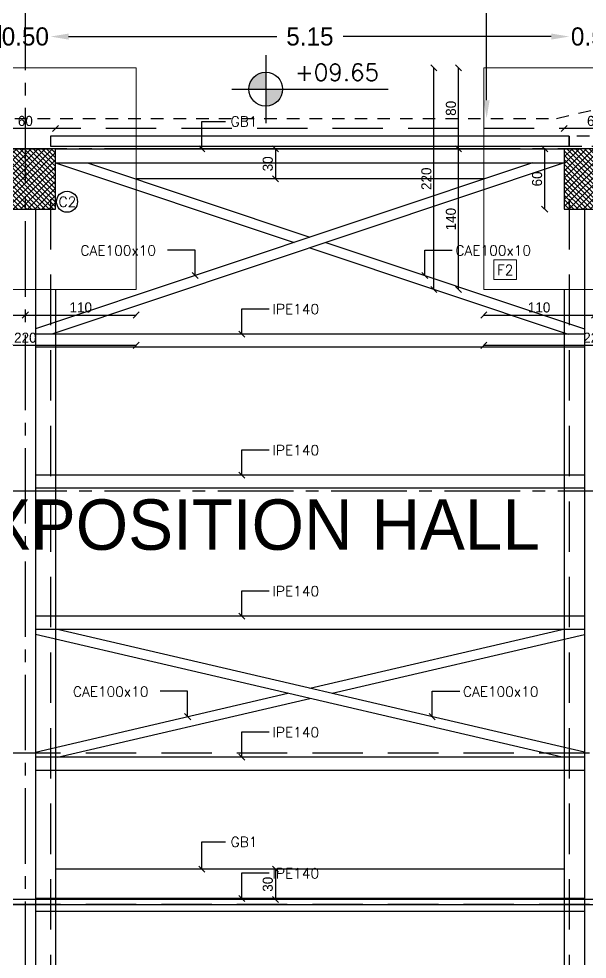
# Model space of a CAD drawing. Header units: metres. Extents: x -353217 to -351774, y -68080 to -67552.
# Drawn here: x -352340.98 to -352335.33, y -67873.76 to -67864.43 of the extents above; entities that cross this region are included whole.
import ezdxf

# ---------------------------------------------------------------- set-up
doc = ezdxf.new("R2010")
doc.units = ezdxf.units.M
doc.header["$MEASUREMENT"] = 0
doc.header["$PDMODE"] = 2
doc.header["$PDSIZE"] = -0.6
for name, pattern in [('CENTER2', [1.125, 0.75, -0.125, 0.125, -0.125]), ('DASHED', [0.75, 0.5, -0.25]), ('HIDDEN2', [0.1875, 0.125, -0.0625])]:
    doc.linetypes.add(name, pattern=pattern)
for name, color, linetype in [('A-dim', 4, 'Continuous'), ('A-HATCH', 9, 'Continuous'), ('A-levels', 4, 'Continuous'), ('A-TEXT', 6, 'Continuous'), ('A-walls', 5, 'Continuous'), ('axe', 9, 'HIDDEN2'), ('gate', 4, 'Continuous'), ('proj', 2, 'DASHED'), ('Str-Axes', 8, 'Continuous'), ('str-columns', 3, 'Continuous'), ('str-frame', 1, 'Continuous'), ('str-ground-beams', 3, 'Continuous')]:
    doc.layers.add(name, color=color, linetype=linetype)
doc.layers.add('str-footings', color=5, linetype='Continuous', lineweight=5)
doc.styles.add('ROMANS', font='romans', dxfattribs={"height": 0.4})
doc.dimstyles.get("Standard").update_dxf_attribs({"dimtxt": 0.18, "dimasz": 0.18, "dimexe": 0.18, "dimexo": 0.0625, "dimgap": 0.09, "dimtad": 0, "dimzin": 0, "dimdsep": 46, "dimtxsty": 'Standard', "dimcen": 0.09, "dimse1": 1, "dimse2": 1, "dimadec": 0, "dimazin": 0, "dimtfac": 1, "dimtix": 1, "dimtofl": 0, "dimtmove": 0, "dimatfit": 3, "dimfxl": 1, "dimtolj": 1, "dimtzin": 0, "dimarcsym": 0})
doc.dimstyles.new('structure', dxfattribs={"dimtxt": 0.1, "dimasz": 0.06, "dimexe": 0.18, "dimexo": 1, "dimgap": 0.025, "dimtad": 1, "dimdec": 1, "dimlfac": 100, "dimrnd": 0.5, "dimdsep": 46, "dimtxsty": 'Standard', "dimblk1": 'OBLIQUE', "dimblk2": 'OBLIQUE', "dimsah": 1, "dimcen": 0.009, "dimse1": 1, "dimse2": 1, "dimclrd": 4, "dimclre": 9, "dimclrt": 1, "dimadec": 0, "dimazin": 0, "dimtfac": 0.066667, "dimtdec": 1, "dimtix": 1, "dimtmove": 2, "dimatfit": 3, "dimldrblk": 'OBLIQUE', "dimfxl": 0.18, "dimtolj": 1, "dimarcsym": 0})
pattern_1 = [(45, (0, 0), (-0.035355339059, 0.035355339059), [])]

# ---------------------------------------------------------------- blocks, each defined once
blk = doc.blocks.new('planlev')
h = blk.add_hatch(color=256)
h.paths.add_polyline_path([(0, 0.2, 0.414214), (-0.2, 0), (0, 0)])
h.paths.add_polyline_path([(0.2, 0), (0, 0), (0, -0.2, 0.414214)])
for p, q in [((0, 0.4), (0, -0.4)), ((-0.4, 0), (1.445, 0))]:
    blk.add_line(p, q)
blk.add_circle((0, 0), 0.2)
at = {"style": 'ROMANS'}
for tag, p in [('LEVEL-NOTATION', (0.345, 0.099)), ('FINISH', (0.345, -0.301))]:
    blk.add_attdef(tag, p, '', height=0.2, dxfattribs=at)
blk = doc.blocks.new('*D438')
at = {"layer": 'A-dim', "color": 0, "lineweight": -2, "transparency": 16777216}
for p, q in [((-352341.3419, -67864.6036), (-352341.5219, -67864.6036)), ((-352340.4819, -67864.6036), (-352340.3019, -67864.6036))]:
    blk.add_line(p, q, dxfattribs=at)
at = {"layer": 'A-dim', "color": 0, "transparency": 16777216}
for points in [[(-352341.3419, -67864.5736), (-352341.3419, -67864.6336), (-352341.1619, -67864.6036)], [(-352340.4819, -67864.5736), (-352340.4819, -67864.6336), (-352340.6619, -67864.6036)]]:
    blk.add_solid(points, dxfattribs=at)
at = {"layer": 'Defpoints', "color": 0, "transparency": 16777216}
for p in [(-352340.6619, -67864.6036), (-352341.1619, -67865.7164), (-352340.6619, -67865.7164)]:
    blk.add_point(p, dxfattribs=at)
at = {"layer": 'A-dim', "color": 0, "transparency": 16777216, "insert": (-352340.9119, -67864.6036), "char_height": 0.18, "attachment_point": 5}
blk.add_mtext('\\A1;0.50', dxfattribs=at)
blk = doc.blocks.new('*D439')
at = {"layer": 'A-dim', "color": 0, "lineweight": -2, "transparency": 16777216}
for p, q in [((-352340.4819, -67864.6036), (-352338.4169, -67864.6036)), ((-352335.6919, -67864.6036), (-352337.7569, -67864.6036))]:
    blk.add_line(p, q, dxfattribs=at)
at = {"layer": 'A-dim', "color": 0, "transparency": 16777216}
for points in [[(-352340.4819, -67864.5736), (-352340.4819, -67864.6336), (-352340.6619, -67864.6036)], [(-352335.6919, -67864.5736), (-352335.6919, -67864.6336), (-352335.5119, -67864.6036)]]:
    blk.add_solid(points, dxfattribs=at)
at = {"layer": 'Defpoints', "color": 0, "transparency": 16777216}
for p in [(-352335.5119, -67864.6036), (-352340.6619, -67865.7164), (-352335.5119, -67865.7164)]:
    blk.add_point(p, dxfattribs=at)
at = {"layer": 'A-dim', "color": 0, "transparency": 16777216, "insert": (-352338.0869, -67864.6036), "char_height": 0.18, "attachment_point": 5}
blk.add_mtext('\\A1;5.15', dxfattribs=at)
blk = doc.blocks.new('*D440')
at = {"layer": 'A-dim', "color": 0, "lineweight": -2, "transparency": 16777216}
for p, q in [((-352335.6919, -67864.6036), (-352335.8719, -67864.6036)), ((-352334.8319, -67864.6036), (-352334.6519, -67864.6036))]:
    blk.add_line(p, q, dxfattribs=at)
at = {"layer": 'A-dim', "color": 0, "transparency": 16777216}
for points in [[(-352335.6919, -67864.5736), (-352335.6919, -67864.6336), (-352335.5119, -67864.6036)], [(-352334.8319, -67864.5736), (-352334.8319, -67864.6336), (-352335.0119, -67864.6036)]]:
    blk.add_solid(points, dxfattribs=at)
at = {"layer": 'Defpoints', "color": 0, "transparency": 16777216}
for p in [(-352335.0119, -67864.6036), (-352335.5119, -67865.7164), (-352335.0119, -67865.7164)]:
    blk.add_point(p, dxfattribs=at)
at = {"layer": 'A-dim', "color": 0, "transparency": 16777216, "insert": (-352335.2619, -67864.6036), "char_height": 0.18, "attachment_point": 5}
blk.add_mtext('\\A1;0.50', dxfattribs=at)
blk = doc.blocks.new('*D469')
at = {"layer": 'A-dim', "color": 0, "lineweight": -2, "transparency": 16777216}
for p, q in [((-352336.3329, -67859.5964), (-352336.3329, -67862.0864)), ((-352336.3329, -67865.2364), (-352336.3329, -67862.7464))]:
    blk.add_line(p, q, dxfattribs=at)
at = {"layer": 'A-dim', "color": 0, "transparency": 16777216}
for points in [[(-352336.3629, -67859.5964), (-352336.3029, -67859.5964), (-352336.3329, -67859.4164)], [(-352336.3629, -67865.2364), (-352336.3029, -67865.2364), (-352336.3329, -67865.4164)]]:
    blk.add_solid(points, dxfattribs=at)
at = {"layer": 'Defpoints', "color": 0, "transparency": 16777216}
for p in [(-352336.3329, -67859.4164), (-352336.3329, -67865.4164), (-352336.3329, -67865.4164)]:
    blk.add_point(p, dxfattribs=at)
at = {"layer": 'A-dim', "color": 0, "transparency": 16777216, "insert": (-352336.3329, -67862.4164), "char_height": 0.18, "attachment_point": 5, "rotation": 90}
blk.add_mtext('\\A1;6.00', dxfattribs=at)
blk = doc.blocks.new('_Oblique')
at = {"color": 0, "linetype": 'ByBlock', "lineweight": -2}
blk.add_line((-0.5, -0.5), (0.5, 0.5), dxfattribs=at)
blk = doc.blocks.new('*D491')
at = {"layer": 'Defpoints', "color": 0, "transparency": 16777216}
for p in [(-352336.6119, -67865.7164), (-352336.3619, -67865.7164), (-352336.3619, -67867.1146)]:
    blk.add_point(p, dxfattribs=at)
at = {"layer": 'str-footings', "color": 4, "lineweight": -2, "transparency": 16777216}
blk.add_line((-352336.6119, -67867.1146), (-352336.6119, -67865.7164), dxfattribs=at)
at = {"layer": 'str-footings', "color": 4, "lineweight": -2, "transparency": 16777216, "xscale": 0.06, "yscale": 0.06, "zscale": 0.06}
for p, rotation in [((-352336.6119, -67865.7164), 90), ((-352336.6119, -67867.1146), 270)]:
    blk.add_blockref('_Oblique', p, dxfattribs=dict(at, rotation=rotation))
at = {"layer": 'str-footings', "color": 1, "transparency": 16777216, "insert": (-352336.6869, -67866.4155), "char_height": 0.1, "attachment_point": 5, "rotation": 90}
blk.add_mtext('\\A1;140', dxfattribs=at)
blk = doc.blocks.new('*D493')
at = {"layer": 'Defpoints', "color": 0, "transparency": 16777216}
for p in [(-352336.6119, -67864.9146), (-352336.3619, -67864.9146), (-352336.3619, -67865.7164)]:
    blk.add_point(p, dxfattribs=at)
at = {"layer": 'str-footings', "color": 4, "lineweight": -2, "transparency": 16777216}
blk.add_line((-352336.6119, -67865.7164), (-352336.6119, -67864.9146), dxfattribs=at)
at = {"layer": 'str-footings', "color": 4, "lineweight": -2, "transparency": 16777216, "xscale": 0.06, "yscale": 0.06, "zscale": 0.06}
for p, rotation in [((-352336.6119, -67864.9146), 90), ((-352336.6119, -67865.7164), 270)]:
    blk.add_blockref('_Oblique', p, dxfattribs=dict(at, rotation=rotation))
at = {"layer": 'str-footings', "color": 1, "transparency": 16777216, "insert": (-352336.6869, -67865.3155), "char_height": 0.1, "attachment_point": 5, "rotation": 90}
blk.add_mtext('\\A1;80', dxfattribs=at)
blk = doc.blocks.new('*D494')
at = {"layer": 'Defpoints', "color": 0, "transparency": 16777216}
for p in [(-352336.3619, -67867.1146), (-352335.2619, -67867.1146), (-352335.2619, -67867.367)]:
    blk.add_point(p, dxfattribs=at)
at = {"layer": 'str-footings', "color": 4, "lineweight": -2, "transparency": 16777216}
blk.add_line((-352336.3619, -67867.367), (-352335.2619, -67867.367), dxfattribs=at)
at = {"layer": 'str-footings', "color": 4, "lineweight": -2, "transparency": 16777216, "xscale": 0.06, "yscale": 0.06, "zscale": 0.06, "rotation": 180}
blk.add_blockref('_Oblique', (-352336.3619, -67867.367), dxfattribs=at)
at = {"layer": 'str-footings', "color": 4, "lineweight": -2, "transparency": 16777216, "xscale": 0.06, "yscale": 0.06, "zscale": 0.06}
blk.add_blockref('_Oblique', (-352335.2619, -67867.367), dxfattribs=at)
at = {"layer": 'str-footings', "color": 1, "transparency": 16777216, "insert": (-352335.8119, -67867.292), "char_height": 0.1, "attachment_point": 5}
blk.add_mtext('\\A1;110', dxfattribs=at)
blk = doc.blocks.new('*D495')
at = {"layer": 'Defpoints', "color": 0, "transparency": 16777216}
for p in [(-352336.3619, -67867.1146), (-352334.1619, -67867.1146), (-352334.1619, -67867.6678)]:
    blk.add_point(p, dxfattribs=at)
at = {"layer": 'str-footings', "color": 4, "lineweight": -2, "transparency": 16777216}
blk.add_line((-352336.3619, -67867.6678), (-352334.1619, -67867.6678), dxfattribs=at)
at = {"layer": 'str-footings', "color": 4, "lineweight": -2, "transparency": 16777216, "xscale": 0.06, "yscale": 0.06, "zscale": 0.06, "rotation": 180}
blk.add_blockref('_Oblique', (-352336.3619, -67867.6678), dxfattribs=at)
at = {"layer": 'str-footings', "color": 4, "lineweight": -2, "transparency": 16777216, "xscale": 0.06, "yscale": 0.06, "zscale": 0.06}
blk.add_blockref('_Oblique', (-352334.1619, -67867.6678), dxfattribs=at)
at = {"layer": 'str-footings', "color": 1, "transparency": 16777216, "insert": (-352335.2619, -67867.5928), "char_height": 0.1, "attachment_point": 5}
blk.add_mtext('\\A1;220', dxfattribs=at)
blk = doc.blocks.new('*D496')
at = {"layer": 'Defpoints', "color": 0, "transparency": 16777216}
for p in [(-352336.8555, -67864.9146), (-352336.3619, -67864.9146), (-352336.3619, -67867.1146)]:
    blk.add_point(p, dxfattribs=at)
at = {"layer": 'str-footings', "color": 4, "lineweight": -2, "transparency": 16777216}
blk.add_line((-352336.8555, -67867.1146), (-352336.8555, -67864.9146), dxfattribs=at)
at = {"layer": 'str-footings', "color": 4, "lineweight": -2, "transparency": 16777216, "xscale": 0.06, "yscale": 0.06, "zscale": 0.06}
for p, rotation in [((-352336.8555, -67864.9146), 90), ((-352336.8555, -67867.1146), 270)]:
    blk.add_blockref('_Oblique', p, dxfattribs=dict(at, rotation=rotation))
at = {"layer": 'str-footings', "color": 1, "transparency": 16777216, "insert": (-352336.9305, -67866.0146), "char_height": 0.1, "attachment_point": 5, "rotation": 90}
blk.add_mtext('\\A1;220', dxfattribs=at)
blk = doc.blocks.new('*D518')
at = {"layer": 'Defpoints', "color": 0, "transparency": 16777216}
for p in [(-352340.9119, -67867.1146), (-352339.8119, -67867.1146), (-352339.8119, -67867.367)]:
    blk.add_point(p, dxfattribs=at)
at = {"layer": 'str-footings', "color": 4, "lineweight": -2, "transparency": 16777216}
blk.add_line((-352340.9119, -67867.367), (-352339.8119, -67867.367), dxfattribs=at)
at = {"layer": 'str-footings', "color": 4, "lineweight": -2, "transparency": 16777216, "xscale": 0.06, "yscale": 0.06, "zscale": 0.06, "rotation": 180}
blk.add_blockref('_Oblique', (-352340.9119, -67867.367), dxfattribs=at)
at = {"layer": 'str-footings', "color": 4, "lineweight": -2, "transparency": 16777216, "xscale": 0.06, "yscale": 0.06, "zscale": 0.06}
blk.add_blockref('_Oblique', (-352339.8119, -67867.367), dxfattribs=at)
at = {"layer": 'str-footings', "color": 1, "transparency": 16777216, "insert": (-352340.3619, -67867.292), "char_height": 0.1, "attachment_point": 5}
blk.add_mtext('\\A1;110', dxfattribs=at)
blk = doc.blocks.new('*D520')
at = {"layer": 'Defpoints', "color": 0, "transparency": 16777216}
for p in [(-352342.0119, -67867.1146), (-352340.9119, -67867.1146), (-352340.9119, -67867.367)]:
    blk.add_point(p, dxfattribs=at)
at = {"layer": 'str-footings', "color": 4, "lineweight": -2, "transparency": 16777216}
blk.add_line((-352342.0119, -67867.367), (-352340.9119, -67867.367), dxfattribs=at)
at = {"layer": 'str-footings', "color": 4, "lineweight": -2, "transparency": 16777216, "xscale": 0.06, "yscale": 0.06, "zscale": 0.06, "rotation": 180}
blk.add_blockref('_Oblique', (-352342.0119, -67867.367), dxfattribs=at)
at = {"layer": 'str-footings', "color": 4, "lineweight": -2, "transparency": 16777216, "xscale": 0.06, "yscale": 0.06, "zscale": 0.06}
blk.add_blockref('_Oblique', (-352340.9119, -67867.367), dxfattribs=at)
at = {"layer": 'str-footings', "color": 1, "transparency": 16777216, "insert": (-352341.4619, -67867.292), "char_height": 0.1, "attachment_point": 5}
blk.add_mtext('\\A1;110', dxfattribs=at)
blk = doc.blocks.new('*D515')
at = {"layer": 'Defpoints', "color": 0, "transparency": 16777216}
for p in [(-352342.0119, -67867.1146), (-352339.8119, -67867.1146), (-352339.8119, -67867.6678)]:
    blk.add_point(p, dxfattribs=at)
at = {"layer": 'str-footings', "color": 4, "lineweight": -2, "transparency": 16777216}
blk.add_line((-352342.0119, -67867.6678), (-352339.8119, -67867.6678), dxfattribs=at)
at = {"layer": 'str-footings', "color": 4, "lineweight": -2, "transparency": 16777216, "xscale": 0.06, "yscale": 0.06, "zscale": 0.06, "rotation": 180}
blk.add_blockref('_Oblique', (-352342.0119, -67867.6678), dxfattribs=at)
at = {"layer": 'str-footings', "color": 4, "lineweight": -2, "transparency": 16777216, "xscale": 0.06, "yscale": 0.06, "zscale": 0.06}
blk.add_blockref('_Oblique', (-352339.8119, -67867.6678), dxfattribs=at)
at = {"layer": 'str-footings', "color": 1, "transparency": 16777216, "insert": (-352340.9119, -67867.5928), "char_height": 0.1, "attachment_point": 5}
blk.add_mtext('\\A1;220', dxfattribs=at)
blk = doc.blocks.new('*D597')
at = {"layer": 'Defpoints', "color": 0, "transparency": 16777216}
for p in [(-352338.43, -67865.7164), (-352338.43, -67866.0164), (-352338.43, -67866.0164)]:
    blk.add_point(p, dxfattribs=at)
at = {"layer": 'str-ground-beams', "color": 4, "lineweight": -2, "transparency": 16777216}
blk.add_line((-352338.43, -67865.7164), (-352338.43, -67866.0164), dxfattribs=at)
at = {"layer": 'str-ground-beams', "color": 4, "lineweight": -2, "transparency": 16777216, "xscale": 0.06, "yscale": 0.06, "zscale": 0.06}
for p, rotation in [((-352338.43, -67865.7164), 90), ((-352338.43, -67866.0164), 270)]:
    blk.add_blockref('_Oblique', p, dxfattribs=dict(at, rotation=rotation))
at = {"layer": 'str-ground-beams', "color": 1, "transparency": 16777216, "insert": (-352338.505, -67865.8664), "char_height": 0.1, "attachment_point": 5, "rotation": 90}
blk.add_mtext('\\A1;30', dxfattribs=at)
blk = doc.blocks.new('*D603')
at = {"layer": 'Defpoints', "color": 0, "transparency": 16777216}
for p in [(-352338.43, -67872.8664), (-352338.43, -67873.1664), (-352338.43, -67873.1664)]:
    blk.add_point(p, dxfattribs=at)
at = {"layer": 'str-ground-beams', "color": 4, "lineweight": -2, "transparency": 16777216}
blk.add_line((-352338.43, -67872.8664), (-352338.43, -67873.1664), dxfattribs=at)
at = {"layer": 'str-ground-beams', "color": 4, "lineweight": -2, "transparency": 16777216, "xscale": 0.06, "yscale": 0.06, "zscale": 0.06}
for p, rotation in [((-352338.43, -67872.8664), 90), ((-352338.43, -67873.1664), 270)]:
    blk.add_blockref('_Oblique', p, dxfattribs=dict(at, rotation=rotation))
at = {"layer": 'str-ground-beams', "color": 1, "transparency": 16777216, "insert": (-352338.505, -67873.0164), "char_height": 0.1, "attachment_point": 5, "rotation": 90}
blk.add_mtext('\\A1;30', dxfattribs=at)
blk = doc.blocks.new('*D645')
at = {"layer": 'Defpoints', "color": 0, "transparency": 16777216}
for p in [(-352341.2119, -67865.5165), (-352341.2119, -67865.7164), (-352340.6119, -67865.7164)]:
    blk.add_point(p, dxfattribs=at)
at = {"layer": 'str-columns', "color": 4, "lineweight": -2, "transparency": 16777216}
blk.add_line((-352340.6119, -67865.5165), (-352341.2119, -67865.5165), dxfattribs=at)
at = {"layer": 'str-columns', "color": 4, "lineweight": -2, "transparency": 16777216, "xscale": 0.06, "yscale": 0.06, "zscale": 0.06, "rotation": 180}
blk.add_blockref('_Oblique', (-352341.2119, -67865.5165), dxfattribs=at)
at = {"layer": 'str-columns', "color": 4, "lineweight": -2, "transparency": 16777216, "xscale": 0.06, "yscale": 0.06, "zscale": 0.06}
blk.add_blockref('_Oblique', (-352340.6119, -67865.5165), dxfattribs=at)
at = {"layer": 'str-columns', "color": 1, "transparency": 16777216, "insert": (-352340.9119, -67865.4415), "char_height": 0.1, "attachment_point": 5}
blk.add_mtext('\\A1;60', dxfattribs=at)
blk = doc.blocks.new('*D647')
at = {"layer": 'Defpoints', "color": 0, "transparency": 16777216}
for p in [(-352335.5619, -67865.5165), (-352335.5619, -67865.7164), (-352334.9619, -67865.7164)]:
    blk.add_point(p, dxfattribs=at)
at = {"layer": 'str-columns', "color": 4, "lineweight": -2, "transparency": 16777216}
blk.add_line((-352334.9619, -67865.5165), (-352335.5619, -67865.5165), dxfattribs=at)
at = {"layer": 'str-columns', "color": 4, "lineweight": -2, "transparency": 16777216, "xscale": 0.06, "yscale": 0.06, "zscale": 0.06, "rotation": 180}
blk.add_blockref('_Oblique', (-352335.5619, -67865.5165), dxfattribs=at)
at = {"layer": 'str-columns', "color": 4, "lineweight": -2, "transparency": 16777216, "xscale": 0.06, "yscale": 0.06, "zscale": 0.06}
blk.add_blockref('_Oblique', (-352334.9619, -67865.5165), dxfattribs=at)
at = {"layer": 'str-columns', "color": 1, "transparency": 16777216, "insert": (-352335.2619, -67865.4415), "char_height": 0.1, "attachment_point": 5}
blk.add_mtext('\\A1;60', dxfattribs=at)
blk = doc.blocks.new('*D648')
at = {"layer": 'Defpoints', "color": 0, "transparency": 16777216}
for p in [(-352335.5619, -67865.7164), (-352335.7567, -67866.3164), (-352335.5619, -67866.3164)]:
    blk.add_point(p, dxfattribs=at)
at = {"layer": 'str-columns', "color": 4, "lineweight": -2, "transparency": 16777216}
blk.add_line((-352335.7567, -67865.7164), (-352335.7567, -67866.3164), dxfattribs=at)
at = {"layer": 'str-columns', "color": 4, "lineweight": -2, "transparency": 16777216, "xscale": 0.06, "yscale": 0.06, "zscale": 0.06}
for p, rotation in [((-352335.7567, -67865.7164), 90), ((-352335.7567, -67866.3164), 270)]:
    blk.add_blockref('_Oblique', p, dxfattribs=dict(at, rotation=rotation))
at = {"layer": 'str-columns', "color": 1, "transparency": 16777216, "insert": (-352335.8317, -67866.0164), "char_height": 0.1, "attachment_point": 5, "rotation": 90}
blk.add_mtext('\\A1;60', dxfattribs=at)

msp = doc.modelspace()

# ---------------------------------------------------------------- hatches: boundary and pattern name
at = {"layer": 'A-HATCH'}
h = msp.add_hatch(dxfattribs=at)
h.set_pattern_fill('LINE', color=256, scale=0.25, angle=315, style=0)
h.set_pattern_definition([(315, (-352341.161867, -67866.316397), (0.0220971, 0.0220971), [])])
h.paths.add_polyline_path([(-352340.6118675, -67865.7163974), (-352341.2118675, -67865.7163974), (-352341.2118675, -67866.3163974), (-352340.6118675, -67866.3163974)])
h = msp.add_hatch(dxfattribs=at)
h.set_pattern_fill('LINE', color=256, scale=0.25, angle=315, style=0)
h.set_pattern_definition([(315, (-352335.511867, -67866.316397), (0.0220971, 0.0220971), [])])
h.paths.add_polyline_path([(-352334.9618675, -67865.7163974), (-352335.5618675, -67865.7163974), (-352335.5618675, -67866.3163974), (-352334.9618675, -67866.3163974)])
at = {"layer": 'str-columns'}
h = msp.add_hatch(dxfattribs=at)
h.set_pattern_fill('ANSI31', color=8, scale=0.4)
h.set_pattern_definition(pattern_1)
h.paths.add_polyline_path([(-352341.2118675, -67866.3163974), (-352340.6118675, -67866.3163974), (-352340.6118675, -67865.7163974), (-352341.2118675, -67865.7163974)])
h = msp.add_hatch(dxfattribs=at)
h.set_pattern_fill('ANSI31', color=8, scale=0.4)
h.set_pattern_definition(pattern_1)
h.paths.add_polyline_path([(-352335.5618675, -67866.3163974), (-352334.9618675, -67866.3163974), (-352334.9618675, -67865.7163974), (-352335.5618675, -67865.7163974)])

# ---------------------------------------------------------------- linework, layer by layer
at = {"layer": 'A-walls'}
msp.add_line((-352368.8397524, -67873.2163974), (-352310.4654288, -67873.2163974), dxfattribs=at)
at = {"layer": 'axe'}
msp.add_lwpolyline([(-352365.7270583, -67864.0542222), (-352359.9170014, -67865.4163974), (-352335.63895, -67865.4163974), (-352300.2714271, -67857.1244366)], dxfattribs=at)
at = {"layer": 'gate'}
msp.add_lwpolyline([(-352335.5118675, -67865.5913974), (-352340.6618675, -67865.5913974), (-352340.6618675, -67865.6913974), (-352335.5118675, -67865.6913974)], close=True, dxfattribs=at)
at = {"layer": 'gate', "linetype": 'HIDDEN2'}
msp.add_lwpolyline([(-352330.3618675, -67865.5913974), (-352335.5118675, -67865.5913974), (-352335.5118675, -67865.6913974), (-352330.3618675, -67865.6913974)], close=True, dxfattribs=at)
at = {"layer": 'proj'}
for p, q in [((-352340.6618675, -67866.2163974), (-352340.6618675, -67880.2163974)), ((-352335.5118675, -67866.2163974), (-352335.5118675, -67880.2163974)), ((-352318.0618675, -67871.7163974), (-352358.1118675, -67871.7163974)), ((-352318.0618675, -67873.2163974), (-352358.1118675, -67873.2163974))]:
    msp.add_line(p, q, dxfattribs=at)
for points in [[(-352318.0618675, -67865.7163974), (-352318.0618675, -67860.5163974), (-352341.1618675, -67860.5163974), (-352341.1618675, -67865.7163974)], [(-352358.3118675, -67880.9163974), (-352317.8618675, -67880.9163974), (-352317.8618675, -67865.5163974), (-352358.3118675, -67865.5163974)]]:
    msp.add_lwpolyline(points, close=True, dxfattribs=at)
at = {"layer": 'Str-Axes', "linetype": 'CENTER2'}
for p, q in [((-352340.9118675, -67882.9372075), (-352340.9118675, -67863.9839935)), ((-352314.6259956, -67865.7163974), (-352359.995448, -67865.7163974)), ((-352314.6259956, -67869.1163974), (-352359.995448, -67869.1163974)), ((-352314.6259956, -67873.1663974), (-352359.995448, -67873.1663974))]:
    msp.add_line(p, q, dxfattribs=at)
at = {"layer": 'str-columns'}
for points in [[(-352341.2118675, -67866.3163974), (-352340.6118675, -67866.3163974), (-352340.6118675, -67865.7163974), (-352341.2118675, -67865.7163974)], [(-352335.5618675, -67866.3163974), (-352334.9618675, -67866.3163974), (-352334.9618675, -67865.7163974), (-352335.5618675, -67865.7163974)]]:
    msp.add_lwpolyline(points, close=True, dxfattribs=at)
at = {"layer": 'str-columns', "color": 1}
msp.add_circle((-352340.4981493, -67866.2427297), 0.1041644, dxfattribs=at)
at = {"layer": 'str-footings'}
for points in [[(-352342.0118675, -67867.1146079), (-352339.8118675, -67867.1146079), (-352339.8118675, -67864.9146079), (-352342.0118675, -67864.9146079)], [(-352336.3618675, -67867.1146079), (-352334.1618675, -67867.1146079), (-352334.1618675, -67864.9146079), (-352336.3618675, -67864.9146079)]]:
    msp.add_lwpolyline(points, close=True, dxfattribs=at)
at = {"layer": 'str-footings', "color": 2}
msp.add_lwpolyline([(-352336.0373835, -67866.8184701), (-352336.2618675, -67866.8184701), (-352336.2618675, -67867.0146079), (-352336.0373835, -67867.0146079)], close=True, dxfattribs=at)
at = {"layer": 'str-frame'}
for p, q in [((-352340.6118675, -67865.7163974), (-352335.5618675, -67865.7163974)), ((-352335.8774086, -67865.8563974), (-352340.8118675, -67867.5051952)), ((-352335.5618675, -67865.8563974), (-352340.6495622, -67867.5563974)), ((-352340.6118675, -67865.8563974), (-352335.5618675, -67865.8563974)), ((-352340.6118675, -67865.8563974), (-352338.2446381, -67866.6473823)), ((-352340.2963263, -67865.8563974), (-352338.0868675, -67866.5946649)), ((-352340.8118675, -67866.3163974), (-352340.8118675, -67880.1163974)), ((-352335.3618675, -67866.3163974), (-352335.3618675, -67880.1163974)), ((-352337.9290969, -67866.6473823), (-352335.3618675, -67867.5051952)), ((-352338.0868675, -67866.7000997), (-352335.5241727, -67867.5563974)), ((-352335.3618675, -67867.5563974), (-352340.8118675, -67867.5563974)), ((-352335.3618675, -67867.6863974), (-352340.8118675, -67867.6863974)), ((-352335.3618675, -67868.9563974), (-352340.8118675, -67868.9563974)), ((-352335.3618675, -67869.0863974), (-352340.8118675, -67869.0863974)), ((-352335.3618675, -67870.3563974), (-352340.8118675, -67870.3563974)), ((-352335.3618675, -67870.4863974), (-352340.8118675, -67870.4863974)), ((-352335.5821831, -67871.7563974), (-352340.8118675, -67870.537737)), ((-352335.3618675, -67871.7050578), (-352340.5915519, -67870.4863974)), ((-352338.0868675, -67871.0700578), (-352335.5821831, -67870.4863974)), ((-352337.8665519, -67871.1213974), (-352335.3618675, -67870.537737)), ((-352340.8118675, -67871.7050578), (-352338.3071831, -67871.1213974)), ((-352340.5915519, -67871.7563974), (-352338.0868675, -67871.172737)), ((-352335.3618675, -67871.7563974), (-352340.8118675, -67871.7563974)), ((-352335.3618675, -67871.8863974), (-352340.8118675, -67871.8863974)), ((-352335.3618675, -67873.1563974), (-352340.8118675, -67873.1563974)), ((-352335.3618675, -67873.2863974), (-352340.8118675, -67873.2863974))]:
    msp.add_line(p, q, dxfattribs=at)
at = {"layer": 'str-ground-beams'}
for p, q in [((-352336.3618675, -67865.7163974), (-352339.8118675, -67865.7163974)), ((-352336.3618675, -67866.0163974), (-352339.8118675, -67866.0163974)), ((-352340.6118675, -67867.1146079), (-352340.6118675, -67879.3146079)), ((-352335.5618675, -67867.1146079), (-352335.5618675, -67879.3146079)), ((-352335.5618675, -67872.8663974), (-352340.6118675, -67872.8663974)), ((-352335.5618675, -67873.1663974), (-352340.6118675, -67873.1663974))]:
    msp.add_line(p, q, dxfattribs=at)

# ---------------------------------------------------------------- block references
at = {"layer": 'A-levels'}
ref = msp.add_blockref('planlev', (-352338.5255973, -67865.1254852), dxfattribs=dict(at, xscale=0.8399999999811084, yscale=0.8400000266188385, zscale=0.8399999999811084, rotation=0.01238904898646651))
ref.add_attrib('LEVEL-NOTATION', '+09.65', (-352338.235745, -67865.0425616), dxfattribs={"height": 0.168, "rotation": 0.01238905, "style": 'ROMANS'})

# ---------------------------------------------------------------- texts
at = {"layer": 'A-TEXT'}
msp.add_text('EXPOSITION HALL ', height=0.5, dxfattribs=at).set_placement((-352341.7495474, -67869.6969788))
at = {"layer": 'str-columns', "color": 1, "insert": (-352340.582066, -67866.1940139), "char_height": 0.1, "attachment_point": 1, "style": 'ROMANS'}
msp.add_mtext('C2', dxfattribs=at)
at = {"layer": 'str-footings', "color": 1, "style": 'ROMANS'}
msp.add_text('F2', height=0.1, dxfattribs=at).set_placement((-352336.2300277, -67866.9701818))
at = {"layer": 'str-frame', "color": 1, "style": 'ROMANS'}
for s, p in [('CAE100x10', (-352340.3649798, -67866.7770809)), ('CAE100x10', (-352336.6420885, -67866.7770809)), ('IPE140', (-352338.4587775, -67867.3580185)), ('IPE140', (-352338.4587775, -67868.7580185)), ('IPE140', (-352338.4587775, -67870.1580185)), ('CAE100x10', (-352340.4392089, -67871.154541)), ('CAE100x10', (-352336.5678594, -67871.154541)), ('IPE140', (-352338.4587775, -67871.5580185)), ('IPE140', (-352338.4587775, -67872.9580185))]:
    msp.add_text(s, height=0.1, dxfattribs=at).set_placement(p)
at = {"layer": 'str-ground-beams', "color": 1, "char_height": 0.1, "attachment_point": 1, "style": 'ROMANS'}
for insert in [(-352338.8739961, -67865.3964485), (-352338.8739961, -67872.5464485)]:
    msp.add_mtext('GB1', dxfattribs=dict(at, insert=insert))

# ---------------------------------------------------------------- dimensions: what is measured, and where the dimension line sits
at = {"layer": 'A-dim'}
dim = msp.add_aligned_dim(p1=(-352336.3328953, -67859.4163974), p2=(-352336.3328953, -67865.4163974), distance=0, dimstyle='Standard', override={"dimfxl": 0.5}, dxfattribs=at)
dim.commit()
dim.dimension.update_dxf_attribs({"geometry": '*D469', "text_midpoint": (-352336.3328953, -67862.4163974)})
for base, p1, p2, picture, middle in [((-352340.6618675, -67864.6035901), (-352341.1618675, -67865.7163974), (-352340.6618675, -67865.7163974), '*D438', (-352340.9118675, -67864.6035901)), ((-352335.5118675, -67864.6035901), (-352340.6618675, -67865.7163974), (-352335.5118675, -67865.7163974), '*D439', (-352338.0868675, -67864.6035901)), ((-352335.0118675, -67864.6035901), (-352335.5118675, -67865.7163974), (-352335.0118675, -67865.7163974), '*D440', (-352335.2618675, -67864.6035901))]:
    dim = msp.add_linear_dim(base=base, p1=p1, p2=p2, dimstyle='Standard', override={"dimtmove": 1, "dimfxl": 0.5}, dxfattribs=at)
    dim.commit()
    dim.dimension.update_dxf_attribs({"geometry": picture, "text_midpoint": middle})
at = {"layer": 'str-columns'}
for p1, p2, distance, picture, middle in [((-352340.6118675, -67865.7163974), (-352341.2118675, -67865.7163974), -0.1999267, '*D645', (-352340.9118675, -67865.4414706)), ((-352334.9618675, -67865.7163974), (-352335.5618675, -67865.7163974), -0.1999267, '*D647', (-352335.2618675, -67865.4414706)), ((-352335.5618675, -67865.7163974), (-352335.5618675, -67866.3163974), -0.1948673, '*D648', (-352335.8317348, -67866.0163974))]:
    dim = msp.add_aligned_dim(p1=p1, p2=p2, distance=distance, dimstyle='structure', dxfattribs=at)
    dim.commit()
    dim.dimension.update_dxf_attribs({"geometry": picture, "text_midpoint": middle})
at = {"layer": 'str-footings'}
for p1, p2, distance, picture, middle in [((-352336.3618675, -67867.1146079), (-352336.3618675, -67864.9146079), 0.4936417, '*D496', (-352336.9305092, -67866.0146079)), ((-352336.3618675, -67865.7163974), (-352336.3618675, -67864.9146079), 0.25, '*D493', (-352336.6868675, -67865.3155026)), ((-352336.3618675, -67867.1146079), (-352336.3618675, -67865.7163974), 0.25, '*D491', (-352336.6868675, -67866.4155026)), ((-352342.0118675, -67867.1146079), (-352340.9118675, -67867.1146079), -0.2523527, '*D520', (-352341.4618675, -67867.2919606)), ((-352342.0118675, -67867.1146079), (-352339.8118675, -67867.1146079), -0.5531961, '*D515', (-352340.9118675, -67867.592804)), ((-352340.9118675, -67867.1146079), (-352339.8118675, -67867.1146079), -0.2523527, '*D518', (-352340.3618675, -67867.2919606)), ((-352336.3618675, -67867.1146079), (-352335.2618675, -67867.1146079), -0.2523527, '*D494', (-352335.8118675, -67867.2919606)), ((-352336.3618675, -67867.1146079), (-352334.1618675, -67867.1146079), -0.5531961, '*D495', (-352335.2618675, -67867.592804))]:
    dim = msp.add_aligned_dim(p1=p1, p2=p2, distance=distance, dimstyle='structure', dxfattribs=at)
    dim.commit()
    dim.dimension.update_dxf_attribs({"geometry": picture, "text_midpoint": middle})
at = {"layer": 'str-ground-beams'}
for p1, p2, picture, middle in [((-352338.4300199, -67865.7163974), (-352338.4300199, -67866.0163974), '*D597', (-352338.5050199, -67865.8663974)), ((-352338.4300199, -67872.8663974), (-352338.4300199, -67873.1663974), '*D603', (-352338.5050199, -67873.0163974))]:
    dim = msp.add_aligned_dim(p1=p1, p2=p2, distance=0, dimstyle='structure', dxfattribs=at)
    dim.commit()
    dim.dimension.update_dxf_attribs({"geometry": picture, "text_midpoint": middle})

# ---------------------------------------------------------------- leaders
at = {"layer": 'str-frame'}
for points in [[(-352339.2264956, -67866.9754598), (-352339.2264956, -67866.723438), (-352339.4998067, -67866.723438)], [(-352336.9472394, -67866.9754598), (-352336.9472394, -67866.723438), (-352336.6739282, -67866.723438)], [(-352338.7639284, -67867.5563974), (-352338.7639284, -67867.3043757), (-352338.4906173, -67867.3043757)], [(-352338.7639284, -67868.9563974), (-352338.7639284, -67868.7043757), (-352338.4906173, -67868.7043757)], [(-352338.7639284, -67870.3563974), (-352338.7639284, -67870.1043757), (-352338.4906173, -67870.1043757)], [(-352339.3007246, -67871.3529199), (-352339.3007246, -67871.1008982), (-352339.5740358, -67871.1008982)], [(-352336.8730103, -67871.3529199), (-352336.8730103, -67871.1008982), (-352336.5996992, -67871.1008982)], [(-352338.7639284, -67871.7563974), (-352338.7639284, -67871.5043757), (-352338.4906173, -67871.5043757)], [(-352338.7639284, -67873.1563974), (-352338.7639284, -67872.9043757), (-352338.4906173, -67872.9043757)]]:
    msp.add_leader(points, dimstyle='structure', override={"dimgap": 0.025, "dimtad": 0}, dxfattribs=at)
at = {"layer": 'str-ground-beams'}
for points in [[(-352339.1606533, -67865.7163974), (-352339.1606533, -67865.4464485), (-352338.9239961, -67865.4464485)], [(-352339.1606533, -67872.8663974), (-352339.1606533, -67872.5964485), (-352338.9239961, -67872.5964485)]]:
    msp.add_leader(points, dimstyle='structure', override={"dimgap": 0.025, "dimtad": 0}, dxfattribs=at)

doc.saveas('drawing.dxf')
